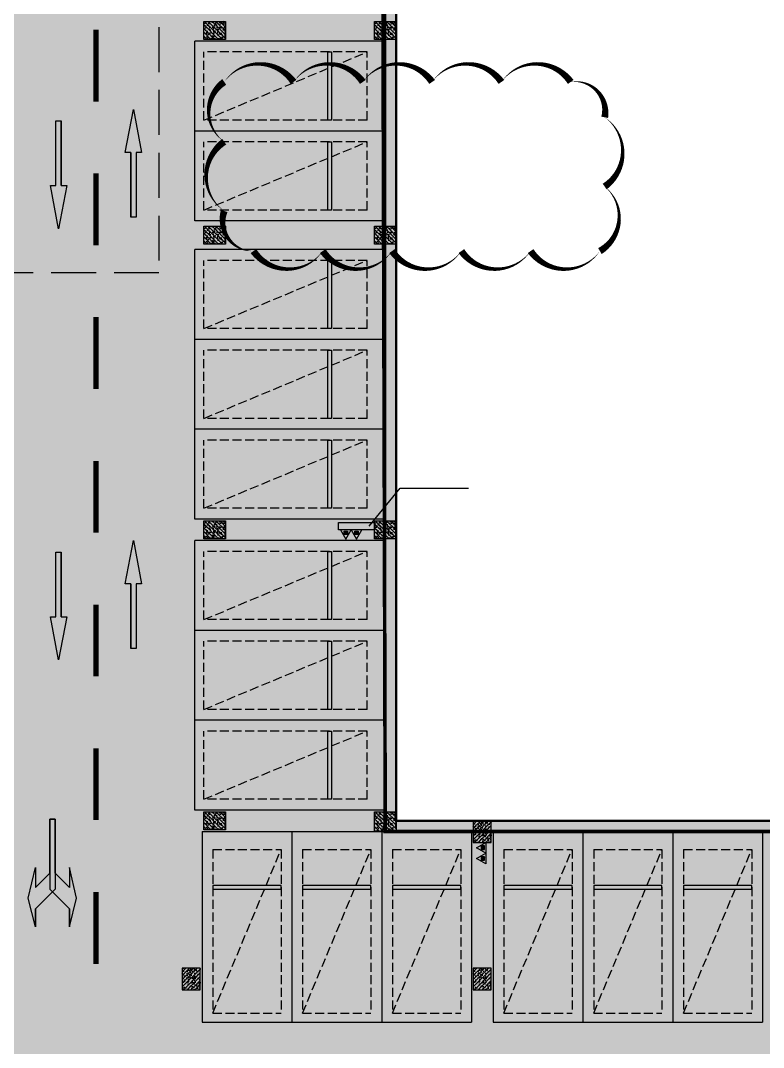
# Model space of a CAD drawing. Extents: x -1338203 to 1886333, y -530034 to 1031844.
# Drawn here: x 738606 to 759282, y 201521 to 230104 of the extents above; entities that cross this region are included whole.
import ezdxf

# ---------------------------------------------------------------- set-up
doc = ezdxf.new("R2010")
doc.units = 0
doc.header["$LTSCALE"] = 1000
doc.header["$MEASUREMENT"] = 0
doc.linetypes.add('$2$DASH', pattern=[0.35, 0.25, -0.1])
doc.linetypes.add('A-001-平面B2$0$__DASH', pattern=[0.35, 0.25, -0.1])
for name, color, linetype in [('$0$DIM_SYMB', 3, 'Continuous'), ('p-a-regular', 5, 'Continuous'), ('S001地下一墙柱$0$0S-CW-HATCH', 251, 'Continuous'), ('S001地下一墙柱$0$0S-CW-HATCH-UP', 251, 'Continuous'), ('S001地下一墙柱$0$S001地下一墙柱$0$0S-CC-LINE', 52, 'Continuous'), ('S001地下一墙柱$0$S001地下一墙柱$0$0S-CW-HATCH', 251, 'Continuous'), ('S001地下一墙柱$0$S001地下一墙柱$0$0S-CW-HATCH-UP', 251, 'Continuous'), ('中心线', 42, 'Continuous'), ('地面指向箭头', 7, 'Continuous'), ('负一层消火栓$0$0P-ACC-FH', 7, 'Continuous'), ('负一层消火栓$0$0P-DIM-FH', 3, 'Continuous'), ('负一层消火栓$0$0P-EQUIP-FH', 7, 'Continuous')]:
    doc.layers.add(name, color=color, linetype=linetype)
doc.layers.add('AAD-A-PROOF', color=30, linetype='Continuous', plot=False)
doc.layers.add('负一层消火栓$0$AAD-A-MODIFY_20230107', color=201, linetype='Continuous', plot=False)
doc.layers.add('p-a-regular-narrow', color=7, linetype='Continuous', true_color=0x9600ff)
doc.layers.add('p-a-wall', color=7, linetype='Continuous', lineweight=50)
doc.layers.add('p-h-walkable', color=7, linetype='Continuous', lineweight=70, true_color=0xf0f0f0)
pattern_1 = [(315, (751196.69, 205318.3), (53.033, 53.033), []), (320, (751196.69, 205318.3), (-18.8256, -215.178), [22.5, -247.5]), (265, (751196.7, 205318.3), (225.6576, 41.6254), [18, -198]), (10.4514, (751195.12, 205300.37), (206.8319, -173.5528), [19.122, -210.3426]), (316.1842, (751256.7, 205318.3), (-49.6557, -320.1723), [33.75, -371.25]), (6.6356, (751252.55, 205291.62), (292.2354, -280.3988), [28.683, -315.514]), (261.1842, (751256.7, 205318.3), (292.2356, -280.3986), [27, -297]), (291, (751241.69, 205288.3), (-120.7857, -179.0721), [22.5, -247.5]), (236, (751241.7, 205288.3), (217.545, -72.9946), [18, -198]), (341.4514, (751231.62, 205273.37), (96.7591, -252.0668), [19.122, -210.3426]), (307.5, (751196.69, 205318.3), (99.86816, -3.64796), [0, -195.6, 0, -201, 0, -198.75]), (277.5, (751196.69, 205318.3), (118.3235, -78.92086), [0, -114.6, 0, -191.1, 0, -75.75]), (237.5, (751196.69, 205385.2), (-6.76646, -160.14673), [0, -75, 0, -234, 0, -310.5]), (227.5, (751196.69, 205415.2), (30.0315, -174.95585), [0, -97.5, 0, -155.4, 0, -220.5])]
pattern_2 = [(315, (751196.69, 191418.294), (53.033, 53.033), []), (320, (751196.69, 191418.3), (-18.8256, -215.178), [22.5, -247.5]), (265, (751196.7, 191418.3), (225.6576, 41.6254), [18, -198]), (10.4514, (751195.12, 191400.36), (206.8319, -173.5528), [19.122, -210.3426]), (316.1842, (751256.7, 191418.3), (-49.6557, -320.1723), [33.75, -371.25]), (6.6356, (751252.55, 191391.6), (292.2354, -280.3988), [28.683, -315.514]), (261.1842, (751256.7, 191418.3), (292.2356, -280.3986), [27, -297]), (291, (751241.69, 191388.3), (-120.7857, -179.0721), [22.5, -247.5]), (236, (751241.7, 191388.3), (217.545, -72.9946), [18, -198]), (341.4514, (751231.62, 191373.37), (96.7591, -252.0668), [19.122, -210.3426]), (307.5, (751196.69, 191418.294), (99.86816, -3.64796), [0, -195.6, 0, -201, 0, -198.75]), (277.5, (751196.69, 191418.29), (118.3235, -78.92086), [0, -114.6, 0, -191.1, 0, -75.75]), (237.5, (751196.69, 191485.194), (-6.76646, -160.14673), [0, -75, 0, -234, 0, -310.5]), (227.5, (751196.69, 191515.2), (30.0315, -174.95585), [0, -97.5, 0, -155.4, 0, -220.5])]
pattern_3 = [(315, (755946.676, 205318.3), (53.033, 53.033), []), (320, (755946.68, 205318.3), (-18.8256, -215.178), [22.5, -247.5]), (265, (755946.68, 205318.3), (225.6576, 41.6254), [18, -198]), (10.4514, (755945.1, 205300.37), (206.8319, -173.5528), [19.122, -210.3426]), (316.1842, (756006.68, 205318.3), (-49.6557, -320.1723), [33.75, -371.25]), (6.6356, (756002.54, 205291.62), (292.2354, -280.3988), [28.683, -315.514]), (261.1842, (756006.68, 205318.3), (292.2356, -280.3986), [27, -297]), (291, (755991.68, 205288.3), (-120.7857, -179.0721), [22.5, -247.5]), (236, (755991.68, 205288.3), (217.545, -72.9946), [18, -198]), (341.4514, (755981.61, 205273.37), (96.7591, -252.0668), [19.122, -210.3426]), (307.5, (755946.676, 205318.3), (99.86816, -3.64796), [0, -195.6, 0, -201, 0, -198.75]), (277.5, (755946.68, 205318.3), (118.3235, -78.92086), [0, -114.6, 0, -191.1, 0, -75.75]), (237.5, (755946.68, 205385.2), (-6.76646, -160.14673), [0, -75, 0, -234, 0, -310.5]), (227.5, (755946.68, 205415.2), (30.0315, -174.95585), [0, -97.5, 0, -155.4, 0, -220.5])]
pattern_4 = [(315, (755946.676, 191418.294), (53.033, 53.033), []), (320, (755946.68, 191418.3), (-18.8256, -215.178), [22.5, -247.5]), (265, (755946.68, 191418.3), (225.6576, 41.6254), [18, -198]), (10.4514, (755945.1, 191400.36), (206.8319, -173.5528), [19.122, -210.3426]), (316.1842, (756006.68, 191418.3), (-49.6557, -320.1723), [33.75, -371.25]), (6.6356, (756002.54, 191391.6), (292.2354, -280.3988), [28.683, -315.514]), (261.1842, (756006.68, 191418.3), (292.2356, -280.3986), [27, -297]), (291, (755991.68, 191388.3), (-120.7857, -179.0721), [22.5, -247.5]), (236, (755991.68, 191388.3), (217.545, -72.9946), [18, -198]), (341.4514, (755981.61, 191373.37), (96.7591, -252.0668), [19.122, -210.3426]), (307.5, (755946.676, 191418.294), (99.86816, -3.64796), [0, -195.6, 0, -201, 0, -198.75]), (277.5, (755946.68, 191418.29), (118.3235, -78.92086), [0, -114.6, 0, -191.1, 0, -75.75]), (237.5, (755946.68, 191485.194), (-6.76646, -160.14673), [0, -75, 0, -234, 0, -310.5]), (227.5, (755946.68, 191515.2), (30.0315, -174.95585), [0, -97.5, 0, -155.4, 0, -220.5])]
pattern_5 = [(315, (751196.69, 199618.43), (53.033, 53.033), []), (320, (751196.69, 199618.43), (-18.8256, -215.178), [22.5, -247.5]), (265, (751196.7, 199618.43), (225.6576, 41.6254), [18, -198]), (10.4514, (751195.12, 199600.5), (206.8319, -173.5528), [19.122, -210.3426]), (316.1842, (751256.7, 199618.43), (-49.6557, -320.1723), [33.75, -371.25]), (6.6356, (751252.55, 199591.75), (292.2354, -280.3988), [28.683, -315.514]), (261.1842, (751256.7, 199618.43), (292.2356, -280.3986), [27, -297]), (291, (751241.69, 199588.43), (-120.7857, -179.0721), [22.5, -247.5]), (236, (751241.7, 199588.43), (217.545, -72.9946), [18, -198]), (341.4514, (751231.62, 199573.5), (96.7591, -252.0668), [19.122, -210.3426]), (307.5, (751196.69, 199618.43), (99.86816, -3.64796), [0, -195.6, 0, -201, 0, -198.75]), (277.5, (751196.69, 199618.43), (118.3235, -78.92086), [0, -114.6, 0, -191.1, 0, -75.75]), (237.5, (751196.69, 199685.33), (-6.76646, -160.14673), [0, -75, 0, -234, 0, -310.5]), (227.5, (751196.69, 199715.33), (30.0315, -174.95585), [0, -97.5, 0, -155.4, 0, -220.5])]
pattern_6 = [(315, (755946.676, 199618.43), (53.033, 53.033), []), (320, (755946.68, 199618.43), (-18.8256, -215.178), [22.5, -247.5]), (265, (755946.68, 199618.43), (225.6576, 41.6254), [18, -198]), (10.4514, (755945.1, 199600.5), (206.8319, -173.5528), [19.122, -210.3426]), (316.1842, (756006.68, 199618.43), (-49.6557, -320.1723), [33.75, -371.25]), (6.6356, (756002.54, 199591.75), (292.2354, -280.3988), [28.683, -315.514]), (261.1842, (756006.68, 199618.43), (292.2356, -280.3986), [27, -297]), (291, (755991.68, 199588.43), (-120.7857, -179.0721), [22.5, -247.5]), (236, (755991.68, 199588.43), (217.545, -72.9946), [18, -198]), (341.4514, (755981.61, 199573.5), (96.7591, -252.0668), [19.122, -210.3426]), (307.5, (755946.676, 199618.43), (99.86816, -3.64796), [0, -195.6, 0, -201, 0, -198.75]), (277.5, (755946.68, 199618.43), (118.3235, -78.92086), [0, -114.6, 0, -191.1, 0, -75.75]), (237.5, (755946.68, 199685.33), (-6.76646, -160.14673), [0, -75, 0, -234, 0, -310.5]), (227.5, (755946.68, 199715.33), (30.0315, -174.95585), [0, -97.5, 0, -155.4, 0, -220.5])]
pattern_7 = [(315, (751196.69, 191418.294), (53.033, 53.033), []), (320, (751196.69, 191418.3), (-18.8256, -215.178), [22.5, -247.5]), (265, (751196.7, 191418.3), (225.6576, 41.6254), [18, -198]), (10.4514, (751195.12, 191400.36), (206.8319, -173.5528), [19.122, -210.3426]), (316.1842, (751256.7, 191418.3), (-49.6557, -320.1723), [33.75, -371.25]), (6.6356, (751252.55, 191391.6), (292.2354, -280.3988), [28.683, -315.514]), (261.1842, (751256.7, 191418.3), (292.2356, -280.3986), [27, -297]), (291, (751241.69, 191388.3), (-120.7857, -179.0721), [22.5, -247.5]), (236, (751241.7, 191388.3), (217.545, -72.9946), [18, -198]), (341.4514, (751231.62, 191373.37), (96.7591, -252.0668), [19.122, -210.3426]), (307.5, (751196.69, 191418.294), (99.86816, -3.64796), [0, -195.6, 0, -201, 0, -198.75]), (277.5, (751196.69, 191418.29), (118.3235, -78.92086), [0, -114.6, 0, -191.1, 0, -75.75]), (237.5, (751196.69, 191485.194), (-6.76646, -160.14673), [0, -75, 0, -234, 0, -310.5]), (227.5, (751196.69, 191515.2), (30.0315, -174.95585), [0, -97.5, 0, -155.4, 0, -220.5])]
pattern_8 = [(315, (755946.676, 191418.294), (53.033, 53.033), []), (320, (755946.68, 191418.3), (-18.8256, -215.178), [22.5, -247.5]), (265, (755946.68, 191418.3), (225.6576, 41.6254), [18, -198]), (10.4514, (755945.1, 191400.36), (206.8319, -173.5528), [19.122, -210.3426]), (316.1842, (756006.68, 191418.3), (-49.6557, -320.1723), [33.75, -371.25]), (6.6356, (756002.54, 191391.6), (292.2354, -280.3988), [28.683, -315.514]), (261.1842, (756006.68, 191418.3), (292.2356, -280.3986), [27, -297]), (291, (755991.68, 191388.3), (-120.7857, -179.0721), [22.5, -247.5]), (236, (755991.68, 191388.3), (217.545, -72.9946), [18, -198]), (341.4514, (755981.61, 191373.37), (96.7591, -252.0668), [19.122, -210.3426]), (307.5, (755946.676, 191418.294), (99.86816, -3.64796), [0, -195.6, 0, -201, 0, -198.75]), (277.5, (755946.68, 191418.29), (118.3235, -78.92086), [0, -114.6, 0, -191.1, 0, -75.75]), (237.5, (755946.68, 191485.194), (-6.76646, -160.14673), [0, -75, 0, -234, 0, -310.5]), (227.5, (755946.68, 191515.2), (30.0315, -174.95585), [0, -97.5, 0, -155.4, 0, -220.5])]
pattern_9 = [(315, (751196.69, 183318.294), (53.033, 53.033), []), (320, (751196.69, 183318.3), (-18.8256, -215.178), [22.5, -247.5]), (265, (751196.7, 183318.3), (225.6576, 41.6254), [18, -198]), (10.4514, (751195.12, 183300.36), (206.8319, -173.5528), [19.122, -210.3426]), (316.1842, (751256.7, 183318.3), (-49.6557, -320.1723), [33.75, -371.25]), (6.6356, (751252.55, 183291.6), (292.2354, -280.3988), [28.683, -315.514]), (261.1842, (751256.7, 183318.3), (292.2356, -280.3986), [27, -297]), (291, (751241.69, 183288.3), (-120.7857, -179.0721), [22.5, -247.5]), (236, (751241.7, 183288.3), (217.545, -72.9946), [18, -198]), (341.4514, (751231.62, 183273.37), (96.7591, -252.0668), [19.122, -210.3426]), (307.5, (751196.69, 183318.294), (99.86816, -3.64796), [0, -195.6, 0, -201, 0, -198.75]), (277.5, (751196.69, 183318.29), (118.3235, -78.92086), [0, -114.6, 0, -191.1, 0, -75.75]), (237.5, (751196.69, 183385.194), (-6.76646, -160.14673), [0, -75, 0, -234, 0, -310.5]), (227.5, (751196.69, 183415.2), (30.0315, -174.95585), [0, -97.5, 0, -155.4, 0, -220.5])]
pattern_10 = [(315, (755946.676, 183318.294), (53.033, 53.033), []), (320, (755946.68, 183318.3), (-18.8256, -215.178), [22.5, -247.5]), (265, (755946.68, 183318.3), (225.6576, 41.6254), [18, -198]), (10.4514, (755945.1, 183300.36), (206.8319, -173.5528), [19.122, -210.3426]), (316.1842, (756006.68, 183318.3), (-49.6557, -320.1723), [33.75, -371.25]), (6.6356, (756002.54, 183291.6), (292.2354, -280.3988), [28.683, -315.514]), (261.1842, (756006.68, 183318.3), (292.2356, -280.3986), [27, -297]), (291, (755991.68, 183288.3), (-120.7857, -179.0721), [22.5, -247.5]), (236, (755991.68, 183288.3), (217.545, -72.9946), [18, -198]), (341.4514, (755981.61, 183273.37), (96.7591, -252.0668), [19.122, -210.3426]), (307.5, (755946.676, 183318.294), (99.86816, -3.64796), [0, -195.6, 0, -201, 0, -198.75]), (277.5, (755946.68, 183318.29), (118.3235, -78.92086), [0, -114.6, 0, -191.1, 0, -75.75]), (237.5, (755946.68, 183385.194), (-6.76646, -160.14673), [0, -75, 0, -234, 0, -310.5]), (227.5, (755946.68, 183415.2), (30.0315, -174.95585), [0, -97.5, 0, -155.4, 0, -220.5])]
pattern_11 = [(315, (751196.69, 183318.294), (53.033, 53.033), []), (320, (751196.69, 183318.3), (-18.8256, -215.178), [22.5, -247.5]), (265, (751196.7, 183318.3), (225.6576, 41.6254), [18, -198]), (10.4514, (751195.12, 183300.36), (206.8319, -173.5528), [19.122, -210.3426]), (316.1842, (751256.7, 183318.3), (-49.6557, -320.1723), [33.75, -371.25]), (6.6356, (751252.55, 183291.6), (292.2354, -280.3988), [28.683, -315.514]), (261.1842, (751256.7, 183318.3), (292.2356, -280.3986), [27, -297]), (291, (751241.69, 183288.3), (-120.7857, -179.0721), [22.5, -247.5]), (236, (751241.7, 183288.3), (217.545, -72.9946), [18, -198]), (341.4514, (751231.62, 183273.37), (96.7591, -252.0668), [19.122, -210.3426]), (307.5, (751196.69, 183318.294), (99.86816, -3.64796), [0, -195.6, 0, -201, 0, -198.75]), (277.5, (751196.69, 183318.29), (118.3235, -78.92086), [0, -114.6, 0, -191.1, 0, -75.75]), (237.5, (751196.69, 183385.194), (-6.76646, -160.14673), [0, -75, 0, -234, 0, -310.5]), (227.5, (751196.69, 183415.2), (30.0315, -174.95585), [0, -97.5, 0, -155.4, 0, -220.5])]
pattern_12 = [(315, (755946.676, 183318.294), (53.033, 53.033), []), (320, (755946.68, 183318.3), (-18.8256, -215.178), [22.5, -247.5]), (265, (755946.68, 183318.3), (225.6576, 41.6254), [18, -198]), (10.4514, (755945.1, 183300.36), (206.8319, -173.5528), [19.122, -210.3426]), (316.1842, (756006.68, 183318.3), (-49.6557, -320.1723), [33.75, -371.25]), (6.6356, (756002.54, 183291.6), (292.2354, -280.3988), [28.683, -315.514]), (261.1842, (756006.68, 183318.3), (292.2356, -280.3986), [27, -297]), (291, (755991.68, 183288.3), (-120.7857, -179.0721), [22.5, -247.5]), (236, (755991.68, 183288.3), (217.545, -72.9946), [18, -198]), (341.4514, (755981.61, 183273.37), (96.7591, -252.0668), [19.122, -210.3426]), (307.5, (755946.676, 183318.294), (99.86816, -3.64796), [0, -195.6, 0, -201, 0, -198.75]), (277.5, (755946.68, 183318.29), (118.3235, -78.92086), [0, -114.6, 0, -191.1, 0, -75.75]), (237.5, (755946.68, 183385.194), (-6.76646, -160.14673), [0, -75, 0, -234, 0, -310.5]), (227.5, (755946.68, 183415.2), (30.0315, -174.95585), [0, -97.5, 0, -155.4, 0, -220.5])]

# ---------------------------------------------------------------- blocks, each defined once
blk = doc.blocks.new('负一层消火栓$0$$TwtSys$00000546')
h = blk.add_hatch()
h.set_pattern_fill('ANSI31', color=256, scale=200, style=0)
h.set_pattern_definition([(45, (-38543.802, -6670.83), (-17.67767, 17.67767), [])])
h.paths.add_polyline_path([(-65, 174), (65, 174), (65, 44), (-65, 44)])
for points in [[(0, 344), (-198, 0), (198, 0)], [(-65, 174), (65, 174), (65, 44), (-65, 44)]]:
    blk.add_lwpolyline(points, close=True)
blk = doc.blocks.new('负一层消火栓')
at = {"layer": '负一层消火栓$0$0P-ACC-FH', "elevation": 0}
blk.add_lwpolyline([(-18909, -90960), (-18909, -90760), (-17909, -90760), (-17909, -90960)], close=True, dxfattribs=at)
at = {"layer": '负一层消火栓$0$0P-DIM-FH'}
for p, q in [((-18059, -90860, 800), (-17196, -89798, 800)), ((-17196, -89798, 800), (-15294, -89798, 800))]:
    blk.add_line(p, q, dxfattribs=at)
at = {"layer": '负一层消火栓$0$AAD-A-MODIFY_20230107', "color": 4}
blk.add_lwpolyline([(-22091, -78494, 0, 193, -0.520567), (-20162, -78494, 0, 193, -0.520567), (-18233, -78494, 0, 193, -0.520567), (-16305, -78494, 0, 193, -0.520567), (-14376, -78494, 0, 193, -0.520567), (-12447, -78494, 0, 193, -0.520567), (-11502, -79478, 0, 193, -0.520567), (-11502, -81406, 0, 193, -0.520567), (-11635, -83202, 0, 193, -0.520567), (-13564, -83202, 0, 193, -0.520567), (-15492, -83202, 0, 193, -0.520567), (-17421, -83202, 0, 193, -0.520567), (-19350, -83202, 0, 193, -0.520567), (-21278, -83202, 0, 193, -0.520567), (-22091, -82086, 0, 193, -0.520567), (-22091, -80157, 0, 193, -0.520567)], format="xyseb", close=True, dxfattribs=at)
at = {"layer": '负一层消火栓$0$0P-EQUIP-FH', "zscale": 0.75}
for p, xscale, yscale, rotation in [((-18708, -90960, 800), 0.75, 0.75, 180), ((-18410, -90960, 800), 0.75, 0.75, 180), ((-14810, -99809), -0.7500000000000013, 0.7500000000000013, 90), ((-14810, -100106), -0.7500000000000013, 0.7500000000000013, 90)]:
    blk.add_blockref('负一层消火栓$0$$TwtSys$00000546', p, dxfattribs=dict(at, xscale=xscale, yscale=yscale, rotation=rotation))
blk = doc.blocks.new('剖面位置')
at = {"layer": '$0$DIM_SYMB', "linetype": '$2$DASH', "ltscale": 5}
blk.add_lwpolyline([(-23908, 5282), (-23908, -83810), (-46125, -83810), (-46125, -260656)], dxfattribs=at)
blk.add_lwpolyline([(-23908, 5282), (-23908, -83810), (-46125, -83810), (-46125, -260656)], dxfattribs=at)
blk = doc.blocks.new('左转加右转')
at = {"layer": '地面指向箭头'}
for points in [[(3220885, 2465747), (3221085, 2466547), (3221085, 2466047), (3221635, 2465497), (3221635, 2463547), (3221485, 2463547), (3221485, 2465047), (3221085, 2465447), (3221085, 2464897)], [(3222235, 2465747), (3222035, 2466547), (3222035, 2466047), (3221485, 2465497), (3221485, 2463547), (3221635, 2463547), (3221635, 2465047), (3222035, 2465447), (3222035, 2464897)]]:
    blk.add_hatch(color=251, dxfattribs=at).paths.add_polyline_path(points)
at = {"layer": '地面指向箭头', "color": 251}
for points in [[(3221085, 2466547), (3220885, 2465747), (3221085, 2464897), (3221085, 2465447), (3221485, 2465047), (3221485, 2463547), (3221635, 2463547), (3221635, 2465497), (3221085, 2466047), (3221085, 2466547), (3221085, 2466047)], [(3222035, 2466547), (3222235, 2465747), (3222035, 2464897), (3222035, 2465447), (3221635, 2465047), (3221635, 2463547), (3221485, 2463547), (3221485, 2465497), (3222035, 2466047), (3222035, 2466547), (3222035, 2466047)]]:
    blk.add_lwpolyline(points, dxfattribs=at)
blk = doc.blocks.new('直行')
at = {"layer": '地面指向箭头'}
blk.add_hatch(color=251, dxfattribs=at).paths.add_polyline_path([(-29241, 4059962), (-29466, 4058762), (-29316, 4058762), (-29316, 4056961), (-29166, 4056961), (-29166, 4058762), (-29016, 4058762)])
at = {"layer": '地面指向箭头', "color": 251}
blk.add_lwpolyline([(-29316, 4058762), (-29316, 4056961), (-29316, 4058762), (-29316, 4058762), (-29466, 4058762), (-29241, 4059962), (-29016, 4058762), (-29166, 4058762), (-29166, 4056961), (-29316, 4056961), (-29316, 4056961)], dxfattribs=at)
blk = doc.blocks.new('A$C9cb663f1')
at = {"layer": '中心线', "color": 251, "const_width": 150}
for points in [[(328060, -131913), (328060, -133913)], [(328060, -135913), (328060, -137913)], [(328060, -139913), (328060, -141913)], [(328060, -143913), (328060, -145913)], [(328060, -147913), (328060, -149913)], [(328060, -151913), (328060, -153913)], [(328060, -155913), (328060, -157913)]]:
    blk.add_lwpolyline(points, dxfattribs=at)
at = {"layer": '地面指向箭头', "color": 251}
for p in [(358342, -4194095), (358342, -4206095)]:
    blk.add_blockref('直行', p, dxfattribs=at)
at = {"layer": '地面指向箭头', "color": 251, "rotation": 180}
for p in [(297778, 3922511), (297778, 3910511)]:
    blk.add_blockref('直行', p, dxfattribs=at)
at = {"layer": '地面指向箭头', "color": 251, "linetype": 'Continuous', "xscale": -1, "rotation": 180}
blk.add_blockref('左转加右转', (-2894713, 2309663), dxfattribs=at)

msp = doc.modelspace()

# ---------------------------------------------------------------- hatches: boundary and pattern name
at = {"layer": 'p-h-walkable', "ltscale": 0.002}
h = msp.add_hatch(color=256, dxfattribs=at)
h.dxf.hatch_style = 1
h.paths.add_polyline_path([(633826.6, 244460.7), (640276.6, 244575.6), (640576.6, 234544.8), (645576.7, 234544.6), (645576.7, 209278.9), (732355.9, 209029), (732355.1, 235229.9), (738506.7, 235229.9), (738506.6, 268838.9), (732734.3, 268838.9), (732734.3, 272898.9), (711963.1, 272898.9), (711963.1, 278984.7), (717256.7, 278984.7), (717256.7, 284049), (733571.6, 284135.6), (733996.6, 290449.1), (739216.6, 290449.1), (739766.6, 284299.1), (754626.6, 284299.1), (755296.6, 290449.1), (760516.6, 290449.1), (760816.6, 283049.1), (760816.3, 275879.2), (775122.6, 275879.2), (776006.6, 274138.9), (776006.6, 259429.1), (778716.6, 259429.1), (778716.6, 238849.1), (783416.6, 238849.1), (783416.6, 237229.1), (782066.6, 237229.1), (782066.6, 234429.1), (779546.6, 234429.1), (779546.6, 237129.1), (773916.6, 237129.1), (773916.6, 243229.1), (764306.6, 243225.6), (764306.6, 236639.1), (760766.6, 236639.1), (760766.6, 234429.1), (758246.6, 234429.1), (758246.6, 238649.1), (762116.6, 238649.1), (762116.6, 243225.6), (748656.6, 243225.6), (748756.3, 207529.1), (800106.6, 207528.9), (800206.7, 201639.7), (812908.2, 202239.1), (812576.6, 180449.3), (744206, 180449.3), (744206, 173439), (728556.7, 173439), (728556.6, 122289.1), (746356.6, 122289.1), (750916.6, 132325.6), (842896.6, 132325.6), (843211.6, 121345.6), (839116.6, 121345.6), (839116.6, 93449.1), (864906.6, 93449.1), (864906.6, 79694), (875856.6, 74929.1), (875856.6, 65749.1), (834560.6, 65749.1), (839142.9, 28436.3), (869465.5, 32160.2), (871163.4, 18334), (873704.3, 18646.1), (877328.9, 5540.2), (761876.2, -8638.5), (761133.2, 2082.3), (764950.9, 5291.5), (763253.1, 19116.3), (799242.7, 23536.1), (793807.6, 65749.1), (750756.6, 65749.1), (751556.6, 81645.6), (636016.6, 81645.6), (636016.6, 96345.6), (629416.6, 96345.6), (629416.6, 118203.2), (622306.6, 118203.2), (622286.6, 139083.2), (644406.6, 137003.2), (644406.6, 129968.2), (656656.6, 129968.2), (656406.6, 138083.2), (712156.6, 138083.2), (711856.6, 184449.1), (581811.6, 184349.1), (581826.6, 197199.1), (585876.6, 197449.1), (585976.6, 209279), (629226.6, 209578.9), (628926.8, 236145.4), (633826.6, 236145.6)])
at = {"layer": 'S001地下一墙柱$0$0S-CW-HATCH'}
h = msp.add_hatch(color=256, dxfattribs=at)
h.dxf.hatch_style = 1
h.paths.add_polyline_path([(749056.7, 232249), (749056.7, 207828.9), (800606.6, 207829.1), (800606.6, 201639.7), (800206.7, 201639.7), (800206.7, 207528.9), (748756.3, 207529.1), (748756.3, 232248.9)])
at = {"layer": 'S001地下一墙柱$0$0S-CW-HATCH-UP'}
h = msp.add_hatch(dxfattribs=at)
h.set_pattern_fill('钢筋混凝土', color=256, scale=30)
h.set_pattern_definition([(45, (-9296980.81, -620439.075), (-53.0330086, 53.0330086), []), (50, (-9296980.81, -620439.08), (215.1780548, -18.8256405), [22.5, -247.5]), (355, (-9296980.8, -620439.08), (-41.6254, 225.65764), [18, -198]), (100.4514, (-9296962.88, -620440.64), (173.5528145, 206.8318626), [19.122057, -210.3426336]), (46.1842, (-9296980.8, -620379.08), (320.1723146, -49.655704), [33.75, -371.25]), (96.6356, (-9296954.13, -620383.2), (280.398812, 292.235361), [28.683086, -315.5139]), (351.1842, (-9296980.8, -620379.08), (280.398584, 292.23558), [27, -297]), (21, (-9296950.81, -620394.08), (179.0721156, -120.7856672), [22.5, -247.5]), (326, (-9296950.8, -620394.08), (72.9945996, 217.5450135), [18, -198]), (71.4514, (-9296935.89, -620404.14), (252.0667886, 96.759149), [19.122057, -210.3426336]), (37.5, (-9296980.81, -620439.075), (3.6479566, 99.86815615), [0, -195.6, 0, -201, 0, -198.75]), (7.5, (-9296980.81, -620439.08), (78.9208612, 118.3235136), [0, -114.6, 0, -191.1, 0, -75.75]), (327.5, (-9297047.71, -620439.075), (160.14673085, -6.7664615), [0, -75, 0, -234, 0, -310.5]), (317.5, (-9297077.71, -620439.08), (174.9558508, 30.0314947), [0, -97.5, 0, -155.4, 0, -220.5])])
h.paths.add_polyline_path([(749056.7, 232249), (749056.7, 207828.9), (800606.6, 207829.1), (800606.6, 201639.7), (800206.7, 201639.7), (800206.7, 207528.9), (748756.3, 207529.1), (748756.3, 232248.9)])
at = {"layer": 'S001地下一墙柱$0$S001地下一墙柱$0$0S-CW-HATCH'}
h = msp.add_hatch(color=256, dxfattribs=at)
h.dxf.hatch_style = 1
h.paths.add_polyline_path([(744306.3, 230079.1), (744306.3, 229579.1), (743706.3, 229579.1), (743706.3, 230079.1)])
h = msp.add_hatch(color=256, dxfattribs=at)
h.dxf.hatch_style = 1
h.paths.add_polyline_path([(744306.3, 230079.1), (744306.3, 229579.1), (743706.3, 229579.1), (743706.3, 230079.1)])
h = msp.add_hatch(color=256, dxfattribs=at)
h.dxf.hatch_style = 1
h.paths.add_polyline_path([(749056.3, 230079.1), (749056.3, 229579.1), (748456.3, 229579.1), (748456.3, 230079.1)])
h = msp.add_hatch(color=256, dxfattribs=at)
h.dxf.hatch_style = 1
h.paths.add_polyline_path([(749056.3, 230079.1), (749056.3, 229579.1), (748456.3, 229579.1), (748456.3, 230079.1)])
h = msp.add_hatch(color=256, dxfattribs=at)
h.dxf.hatch_style = 1
h.paths.add_polyline_path([(744306.3, 224379.2), (744306.3, 223879.2), (743706.3, 223879.2), (743706.3, 224379.2)])
h = msp.add_hatch(color=256, dxfattribs=at)
h.dxf.hatch_style = 1
h.paths.add_polyline_path([(744306.3, 224379.2), (744306.3, 223879.2), (743706.3, 223879.2), (743706.3, 224379.2)])
h = msp.add_hatch(color=256, dxfattribs=at)
h.dxf.hatch_style = 1
h.paths.add_polyline_path([(749056.3, 224379.2), (749056.3, 223879.2), (748456.3, 223879.2), (748456.3, 224379.2)])
h = msp.add_hatch(color=256, dxfattribs=at)
h.dxf.hatch_style = 1
h.paths.add_polyline_path([(749056.3, 224379.2), (749056.3, 223879.2), (748456.3, 223879.2), (748456.3, 224379.2)])
h = msp.add_hatch(color=256, dxfattribs=at)
h.dxf.hatch_style = 1
h.paths.add_polyline_path([(744306.3, 216179.1), (744306.3, 215679.1), (743706.3, 215679.1), (743706.3, 216179.1)])
h = msp.add_hatch(color=256, dxfattribs=at)
h.dxf.hatch_style = 1
h.paths.add_polyline_path([(744306.3, 216179.1), (744306.3, 215679.1), (743706.3, 215679.1), (743706.3, 216179.1)])
h = msp.add_hatch(color=256, dxfattribs=at)
h.dxf.hatch_style = 1
h.paths.add_polyline_path([(744306.3, 216179.1), (744306.3, 215679.1), (743706.3, 215679.1), (743706.3, 216179.1)])
h = msp.add_hatch(color=256, dxfattribs=at)
h.dxf.hatch_style = 1
h.paths.add_polyline_path([(744306.3, 216179.1), (744306.3, 215679.1), (743706.3, 215679.1), (743706.3, 216179.1)])
h = msp.add_hatch(color=256, dxfattribs=at)
h.dxf.hatch_style = 1
h.paths.add_polyline_path([(749056.3, 216179.1), (749056.3, 215679.1), (748456.3, 215679.1), (748456.3, 216179.1)])
h = msp.add_hatch(color=256, dxfattribs=at)
h.dxf.hatch_style = 1
h.paths.add_polyline_path([(749056.3, 216179.1), (749056.3, 215679.1), (748456.3, 215679.1), (748456.3, 216179.1)])
h = msp.add_hatch(color=256, dxfattribs=at)
h.dxf.hatch_style = 1
h.paths.add_polyline_path([(749056.3, 216179.1), (749056.3, 215679.1), (748456.3, 215679.1), (748456.3, 216179.1)])
h = msp.add_hatch(color=256, dxfattribs=at)
h.dxf.hatch_style = 1
h.paths.add_polyline_path([(749056.3, 216179.1), (749056.3, 215679.1), (748456.3, 215679.1), (748456.3, 216179.1)])
h = msp.add_hatch(color=256, dxfattribs=at)
h.dxf.hatch_style = 1
h.paths.add_polyline_path([(744306.3, 208079.1), (744306.3, 207579.1), (743706.3, 207579.1), (743706.3, 208079.1)])
h = msp.add_hatch(color=256, dxfattribs=at)
h.dxf.hatch_style = 1
h.paths.add_polyline_path([(744306.3, 208079.1), (744306.3, 207579.1), (743706.3, 207579.1), (743706.3, 208079.1)])
h = msp.add_hatch(color=256, dxfattribs=at)
h.dxf.hatch_style = 1
h.paths.add_polyline_path([(744306.3, 208079.1), (744306.3, 207579.1), (743706.3, 207579.1), (743706.3, 208079.1)])
h = msp.add_hatch(color=256, dxfattribs=at)
h.dxf.hatch_style = 1
h.paths.add_polyline_path([(744306.3, 208079.1), (744306.3, 207579.1), (743706.3, 207579.1), (743706.3, 208079.1)])
h = msp.add_hatch(color=256, dxfattribs=at)
h.dxf.hatch_style = 1
h.paths.add_polyline_path([(749056.3, 208079.1), (749056.3, 207529.6), (748456.3, 207529.6), (748456.3, 208079.1)])
h = msp.add_hatch(color=256, dxfattribs=at)
h.dxf.hatch_style = 1
h.paths.add_polyline_path([(749056.3, 208079.1), (749056.3, 207529.6), (748456.3, 207529.6), (748456.3, 208079.1)])
h = msp.add_hatch(color=256, dxfattribs=at)
h.dxf.hatch_style = 1
h.paths.add_polyline_path([(749056.3, 208079.1), (749056.3, 207529.6), (748456.3, 207529.6), (748456.3, 208079.1)])
h = msp.add_hatch(color=256, dxfattribs=at)
h.dxf.hatch_style = 1
h.paths.add_polyline_path([(749056.3, 208079.1), (749056.3, 207529.6), (748456.3, 207529.6), (748456.3, 208079.1)])
h = msp.add_hatch(color=256, dxfattribs=at)
h.dxf.hatch_style = 1
h.paths.add_polyline_path([(751706.6, 207829.1), (751206.6, 207829.1), (751206.6, 207229.1), (751706.6, 207229.1)])
h = msp.add_hatch(color=256, dxfattribs=at)
h.dxf.hatch_style = 1
h.paths.add_polyline_path([(751706.6, 207829.1), (751206.6, 207829.1), (751206.6, 207229.1), (751706.6, 207229.1)])
h = msp.add_hatch(color=256, dxfattribs=at)
h.dxf.hatch_style = 1
h.paths.add_polyline_path([(743606.6, 203729.5), (743106.6, 203729.5), (743106.6, 203129.5), (743606.6, 203129.5)])
h = msp.add_hatch(color=256, dxfattribs=at)
h.dxf.hatch_style = 1
h.paths.add_polyline_path([(751706.6, 203729.1), (751206.6, 203729.1), (751206.6, 203129.1), (751706.6, 203129.1)])
at = {"layer": 'S001地下一墙柱$0$S001地下一墙柱$0$0S-CW-HATCH-UP'}
h = msp.add_hatch(dxfattribs=at)
h.set_pattern_fill('钢筋混凝土', color=256, scale=30, angle=-90)
h.set_pattern_definition(pattern_1)
h.paths.add_polyline_path([(744306.3, 230079.1), (744306.3, 229579.1), (743706.3, 229579.1), (743706.3, 230079.1)])
h = msp.add_hatch(dxfattribs=at)
h.set_pattern_fill('钢筋混凝土', color=256, scale=30, angle=-90)
h.set_pattern_definition(pattern_1)
h.paths.add_polyline_path([(744306.3, 230079.1), (744306.3, 229579.1), (743706.3, 229579.1), (743706.3, 230079.1)])
h = msp.add_hatch(dxfattribs=at)
h.set_pattern_fill('钢筋混凝土', color=256, scale=30, angle=-90)
h.set_pattern_definition(pattern_3)
h.paths.add_polyline_path([(749056.3, 230079.1), (749056.3, 229579.1), (748456.3, 229579.1), (748456.3, 230079.1)])
h = msp.add_hatch(dxfattribs=at)
h.set_pattern_fill('钢筋混凝土', color=256, scale=30, angle=-90)
h.set_pattern_definition(pattern_3)
h.paths.add_polyline_path([(749056.3, 230079.1), (749056.3, 229579.1), (748456.3, 229579.1), (748456.3, 230079.1)])
h = msp.add_hatch(dxfattribs=at)
h.set_pattern_fill('钢筋混凝土', color=256, scale=30, angle=-90)
h.set_pattern_definition(pattern_5)
h.paths.add_polyline_path([(744306.3, 224379.2), (744306.3, 223879.2), (743706.3, 223879.2), (743706.3, 224379.2)])
h = msp.add_hatch(dxfattribs=at)
h.set_pattern_fill('钢筋混凝土', color=256, scale=30, angle=-90)
h.set_pattern_definition(pattern_5)
h.paths.add_polyline_path([(744306.3, 224379.2), (744306.3, 223879.2), (743706.3, 223879.2), (743706.3, 224379.2)])
h = msp.add_hatch(dxfattribs=at)
h.set_pattern_fill('钢筋混凝土', color=256, scale=30, angle=-90)
h.set_pattern_definition(pattern_6)
h.paths.add_polyline_path([(749056.3, 224379.2), (749056.3, 223879.2), (748456.3, 223879.2), (748456.3, 224379.2)])
h = msp.add_hatch(dxfattribs=at)
h.set_pattern_fill('钢筋混凝土', color=256, scale=30, angle=-90)
h.set_pattern_definition(pattern_6)
h.paths.add_polyline_path([(749056.3, 224379.2), (749056.3, 223879.2), (748456.3, 223879.2), (748456.3, 224379.2)])
h = msp.add_hatch(dxfattribs=at)
h.set_pattern_fill('钢筋混凝土', color=256, scale=30, angle=-90)
h.set_pattern_definition(pattern_2)
h.paths.add_polyline_path([(744306.3, 216179.1), (744306.3, 215679.1), (743706.3, 215679.1), (743706.3, 216179.1)])
h = msp.add_hatch(dxfattribs=at)
h.set_pattern_fill('钢筋混凝土', color=256, scale=30, angle=-90)
h.set_pattern_definition(pattern_2)
h.paths.add_polyline_path([(744306.3, 216179.1), (744306.3, 215679.1), (743706.3, 215679.1), (743706.3, 216179.1)])
h = msp.add_hatch(dxfattribs=at)
h.set_pattern_fill('钢筋混凝土', color=256, scale=30, angle=-90)
h.set_pattern_definition(pattern_7)
h.paths.add_polyline_path([(744306.3, 216179.1), (744306.3, 215679.1), (743706.3, 215679.1), (743706.3, 216179.1)])
h = msp.add_hatch(dxfattribs=at)
h.set_pattern_fill('钢筋混凝土', color=256, scale=30, angle=-90)
h.set_pattern_definition(pattern_7)
h.paths.add_polyline_path([(744306.3, 216179.1), (744306.3, 215679.1), (743706.3, 215679.1), (743706.3, 216179.1)])
h = msp.add_hatch(dxfattribs=at)
h.set_pattern_fill('钢筋混凝土', color=256, scale=30, angle=-90)
h.set_pattern_definition(pattern_4)
h.paths.add_polyline_path([(749056.3, 216179.1), (749056.3, 215679.1), (748456.3, 215679.1), (748456.3, 216179.1)])
h = msp.add_hatch(dxfattribs=at)
h.set_pattern_fill('钢筋混凝土', color=256, scale=30, angle=-90)
h.set_pattern_definition(pattern_4)
h.paths.add_polyline_path([(749056.3, 216179.1), (749056.3, 215679.1), (748456.3, 215679.1), (748456.3, 216179.1)])
h = msp.add_hatch(dxfattribs=at)
h.set_pattern_fill('钢筋混凝土', color=256, scale=30, angle=-90)
h.set_pattern_definition(pattern_8)
h.paths.add_polyline_path([(749056.3, 216179.1), (749056.3, 215679.1), (748456.3, 215679.1), (748456.3, 216179.1)])
h = msp.add_hatch(dxfattribs=at)
h.set_pattern_fill('钢筋混凝土', color=256, scale=30, angle=-90)
h.set_pattern_definition(pattern_8)
h.paths.add_polyline_path([(749056.3, 216179.1), (749056.3, 215679.1), (748456.3, 215679.1), (748456.3, 216179.1)])
h = msp.add_hatch(dxfattribs=at)
h.set_pattern_fill('钢筋混凝土', color=256, scale=30, angle=-90)
h.set_pattern_definition(pattern_9)
h.paths.add_polyline_path([(744306.3, 208079.1), (744306.3, 207579.1), (743706.3, 207579.1), (743706.3, 208079.1)])
h = msp.add_hatch(dxfattribs=at)
h.set_pattern_fill('钢筋混凝土', color=256, scale=30, angle=-90)
h.set_pattern_definition(pattern_9)
h.paths.add_polyline_path([(744306.3, 208079.1), (744306.3, 207579.1), (743706.3, 207579.1), (743706.3, 208079.1)])
h = msp.add_hatch(dxfattribs=at)
h.set_pattern_fill('钢筋混凝土', color=256, scale=30, angle=-90)
h.set_pattern_definition(pattern_11)
h.paths.add_polyline_path([(744306.3, 208079.1), (744306.3, 207579.1), (743706.3, 207579.1), (743706.3, 208079.1)])
h = msp.add_hatch(dxfattribs=at)
h.set_pattern_fill('钢筋混凝土', color=256, scale=30, angle=-90)
h.set_pattern_definition(pattern_11)
h.paths.add_polyline_path([(744306.3, 208079.1), (744306.3, 207579.1), (743706.3, 207579.1), (743706.3, 208079.1)])
h = msp.add_hatch(dxfattribs=at)
h.set_pattern_fill('钢筋混凝土', color=256, scale=30, angle=-90)
h.set_pattern_definition(pattern_10)
h.paths.add_polyline_path([(749056.3, 208079.1), (749056.3, 207579.1), (748456.3, 207579.1), (748456.3, 208079.1)])
h = msp.add_hatch(dxfattribs=at)
h.set_pattern_fill('钢筋混凝土', color=256, scale=30, angle=-90)
h.set_pattern_definition(pattern_10)
h.paths.add_polyline_path([(749056.3, 208079.1), (749056.3, 207579.1), (748456.3, 207579.1), (748456.3, 208079.1)])
h = msp.add_hatch(dxfattribs=at)
h.set_pattern_fill('钢筋混凝土', color=256, scale=30, angle=-90)
h.set_pattern_definition(pattern_12)
h.paths.add_polyline_path([(749056.3, 208079.1), (749056.3, 207579.1), (748456.3, 207579.1), (748456.3, 208079.1)])
h = msp.add_hatch(dxfattribs=at)
h.set_pattern_fill('钢筋混凝土', color=256, scale=30, angle=-90)
h.set_pattern_definition(pattern_12)
h.paths.add_polyline_path([(749056.3, 208079.1), (749056.3, 207529.6), (748456.3, 207529.6), (748456.3, 208079.1)])
h = msp.add_hatch(dxfattribs=at)
h.set_pattern_fill('钢筋混凝土', color=256, scale=30)
h.set_pattern_definition([(45, (784017.33, 216780.8), (-53.03301, 53.03301), []), (50, (784017.33, 216780.8), (215.1781, -18.8256), [22.5, -247.5]), (355, (784017.33, 216780.8), (-41.6254, 225.6576), [18, -198]), (100.4514, (784035.26, 216779.23), (173.5528, 206.8319), [19.122, -210.3426]), (46.1842, (784017.33, 216840.8), (320.1723, -49.6557), [33.75, -371.25]), (96.6356, (784044, 216836.66), (280.3988, 292.2354), [28.683, -315.514]), (351.1842, (784017.33, 216840.8), (280.3986, 292.2356), [27, -297]), (21, (784047.33, 216825.8), (179.0721, -120.7857), [22.5, -247.5]), (326, (784047.33, 216825.8), (72.9946, 217.545), [18, -198]), (71.4514, (784062.25, 216815.74), (252.0668, 96.7591), [19.122, -210.3426]), (37.5, (784017.33, 216780.8), (3.64796, 99.86816), [0, -195.6, 0, -201, 0, -198.75]), (7.5, (784017.33, 216780.8), (78.92086, 118.3235), [0, -114.6, 0, -191.1, 0, -75.75]), (327.5, (783950.43, 216780.8), (160.14673, -6.76646), [0, -75, 0, -234, 0, -310.5]), (317.5, (783920.43, 216780.8), (174.95585, 30.0315), [0, -97.5, 0, -155.4, 0, -220.5])])
h.paths.add_polyline_path([(751706.6, 207829.1), (751206.6, 207829.1), (751206.6, 207229.1), (751706.6, 207229.1)])
h = msp.add_hatch(dxfattribs=at)
h.set_pattern_fill('钢筋混凝土', color=256, scale=30)
h.set_pattern_definition([(45, (784017.33, 216780.81), (-53.03301, 53.03301), []), (50, (784017.33, 216780.81), (215.1781, -18.8256), [22.5, -247.5]), (355, (784017.33, 216780.81), (-41.6254, 225.6576), [18, -198]), (100.4514, (784035.26, 216779.24), (173.5528, 206.8319), [19.122, -210.3426]), (46.1842, (784017.33, 216840.8), (320.1723, -49.6557), [33.75, -371.25]), (96.6356, (784044, 216836.67), (280.3988, 292.2354), [28.683, -315.514]), (351.1842, (784017.33, 216840.8), (280.3986, 292.2356), [27, -297]), (21, (784047.33, 216825.81), (179.0721, -120.7857), [22.5, -247.5]), (326, (784047.33, 216825.81), (72.9946, 217.545), [18, -198]), (71.4514, (784062.25, 216815.75), (252.0668, 96.7591), [19.122, -210.3426]), (37.5, (784017.33, 216780.81), (3.64796, 99.86816), [0, -195.6, 0, -201, 0, -198.75]), (7.5, (784017.33, 216780.81), (78.92086, 118.3235), [0, -114.6, 0, -191.1, 0, -75.75]), (327.5, (783950.43, 216780.81), (160.14673, -6.76646), [0, -75, 0, -234, 0, -310.5]), (317.5, (783920.43, 216780.81), (174.95585, 30.0315), [0, -97.5, 0, -155.4, 0, -220.5])])
h.paths.add_polyline_path([(751706.6, 207829.1), (751206.6, 207829.1), (751206.6, 207229.1), (751706.6, 207229.1)])
h = msp.add_hatch(dxfattribs=at)
h.set_pattern_fill('钢筋混凝土', color=256, scale=30)
h.set_pattern_definition([(45, (775917.33, 212681.19), (-53.03301, 53.03301), []), (50, (775917.33, 212681.19), (215.1781, -18.8256), [22.5, -247.5]), (355, (775917.33, 212681.2), (-41.6254, 225.6576), [18, -198]), (100.4514, (775935.26, 212679.62), (173.5528, 206.8319), [19.122, -210.3426]), (46.1842, (775917.33, 212741.2), (320.1723, -49.6557), [33.75, -371.25]), (96.6356, (775944, 212737.05), (280.3988, 292.2354), [28.683, -315.514]), (351.1842, (775917.33, 212741.2), (280.3986, 292.2356), [27, -297]), (21, (775947.33, 212726.19), (179.0721, -120.7857), [22.5, -247.5]), (326, (775947.33, 212726.2), (72.9946, 217.545), [18, -198]), (71.4514, (775962.25, 212716.13), (252.0668, 96.7591), [19.122, -210.3426]), (37.5, (775917.33, 212681.19), (3.64796, 99.86816), [0, -195.6, 0, -201, 0, -198.75]), (7.5, (775917.33, 212681.19), (78.92086, 118.3235), [0, -114.6, 0, -191.1, 0, -75.75]), (327.5, (775850.43, 212681.19), (160.14673, -6.76646), [0, -75, 0, -234, 0, -310.5]), (317.5, (775820.43, 212681.19), (174.95585, 30.0315), [0, -97.5, 0, -155.4, 0, -220.5])])
h.paths.add_polyline_path([(743606.6, 203729.5), (743106.6, 203729.5), (743106.6, 203129.5), (743606.6, 203129.5)])
h = msp.add_hatch(dxfattribs=at)
h.set_pattern_fill('钢筋混凝土', color=256, scale=30)
h.set_pattern_definition([(45, (784017.33, 212680.8), (-53.03301, 53.03301), []), (50, (784017.33, 212680.8), (215.1781, -18.8256), [22.5, -247.5]), (355, (784017.33, 212680.8), (-41.6254, 225.6576), [18, -198]), (100.4514, (784035.26, 212679.23), (173.5528, 206.8319), [19.122, -210.3426]), (46.1842, (784017.33, 212740.8), (320.1723, -49.6557), [33.75, -371.25]), (96.6356, (784044, 212736.66), (280.3988, 292.2354), [28.683, -315.514]), (351.1842, (784017.33, 212740.8), (280.3986, 292.2356), [27, -297]), (21, (784047.33, 212725.8), (179.0721, -120.7857), [22.5, -247.5]), (326, (784047.33, 212725.8), (72.9946, 217.545), [18, -198]), (71.4514, (784062.25, 212715.74), (252.0668, 96.7591), [19.122, -210.3426]), (37.5, (784017.33, 212680.8), (3.64796, 99.86816), [0, -195.6, 0, -201, 0, -198.75]), (7.5, (784017.33, 212680.8), (78.92086, 118.3235), [0, -114.6, 0, -191.1, 0, -75.75]), (327.5, (783950.43, 212680.8), (160.14673, -6.76646), [0, -75, 0, -234, 0, -310.5]), (317.5, (783920.43, 212680.8), (174.95585, 30.0315), [0, -97.5, 0, -155.4, 0, -220.5])])
h.paths.add_polyline_path([(751706.6, 203729.1), (751206.6, 203729.1), (751206.6, 203129.1), (751706.6, 203129.1)])

# ---------------------------------------------------------------- linework, layer by layer
for p, q in [((748756.6, 229529), (743456.6, 229529)), ((743456.6, 227029), (743456.6, 229529)), ((748756.6, 227029), (748756.6, 229529)), ((748756.6, 227029), (743456.6, 227029)), ((748756.7, 227029), (743456.7, 227029)), ((743456.7, 224529), (743456.7, 227029)), ((748756.7, 224529), (748756.7, 227029)), ((748756.7, 224529), (743456.7, 224529)), ((748756.6, 223729), (743456.6, 223729)), ((743456.6, 221229), (743456.6, 223729)), ((748756.6, 221229), (748756.6, 223729)), ((748756.6, 221229), (743456.6, 221229)), ((748756.7, 221229), (743456.7, 221229)), ((743456.7, 218729), (743456.7, 221229)), ((748756.7, 218729), (748756.7, 221229)), ((748756.7, 218729), (743456.7, 218729)), ((748756.9, 218729), (743456.9, 218729)), ((743456.9, 216229), (743456.9, 218729)), ((748756.9, 216229), (748756.9, 218729)), ((748756.9, 216229), (743456.9, 216229)), ((748757, 215629), (743457, 215629)), ((743457, 213129), (743457, 215629)), ((748757, 213129), (748757, 215629)), ((748757, 213129), (743457, 213129)), ((743457, 210629), (743457, 213129)), ((748757, 213129), (743457, 213129)), ((748757, 210629), (748757, 213129)), ((748756.8, 210629), (743456.8, 210629)), ((743456.8, 208129), (743456.8, 210629)), ((748757, 210629), (743457, 210629)), ((748756.8, 208129), (748756.8, 210629)), ((748756.8, 208129), (743456.8, 208129)), ((743656.5, 207529.6), (743656.5, 202229.6)), ((743656.5, 207529.6), (746156.5, 207529.6)), ((746156.5, 207529.6), (746156.5, 202229.6)), ((746156.5, 207529.6), (746156.5, 202229.6)), ((746156.5, 207529.6), (748656.5, 207529.6)), ((748656.5, 207529.6), (748656.5, 202229.6)), ((748656.5, 207529.6), (748656.5, 202229.6)), ((748656.5, 207529.6), (751156.5, 207529.6)), ((751156.5, 207529.6), (751156.5, 202229.6)), ((751756.5, 207529.2), (751756.5, 202229.2)), ((751756.5, 207529.2), (754256.5, 207529.2)), ((754256.5, 207529.2), (754256.5, 202229.2)), ((754256.5, 207529.2), (754256.5, 202229.2)), ((754256.5, 207529.2), (756756.5, 207529.2)), ((756756.5, 207529.2), (756756.5, 202229.2)), ((756756.5, 207529.2), (756756.5, 202229.2)), ((756756.5, 207529.2), (759256.5, 207529.2)), ((759256.5, 207529.2), (759256.5, 202229.2)), ((743656.5, 202229.6), (746156.5, 202229.6)), ((746156.5, 202229.6), (748656.5, 202229.6)), ((748656.5, 202229.6), (751156.5, 202229.6)), ((751756.5, 202229.2), (754256.5, 202229.2)), ((754256.5, 202229.2), (756756.5, 202229.2)), ((756756.5, 202229.2), (759256.5, 202229.2))]:
    msp.add_line(p, q)
at = {"linetype": 'A-001-平面B2$0$__DASH'}
for p, q in [((743706.6, 227329), (743706.6, 229229)), ((748256.6, 229229), (743706.6, 229229)), ((748256.6, 227329), (748256.6, 229229)), ((748256.6, 227329), (743706.6, 227329)), ((743706.7, 224829), (743706.7, 226729)), ((748256.7, 226729), (743706.7, 226729)), ((748256.7, 224829), (748256.7, 226729)), ((748256.7, 224829), (743706.7, 224829)), ((743706.6, 221529), (743706.6, 223429)), ((748256.6, 223429), (743706.6, 223429)), ((748256.6, 221529), (748256.6, 223429)), ((748256.6, 221529), (743706.6, 221529)), ((743706.7, 219029), (743706.7, 220929)), ((748256.7, 220929), (743706.7, 220929)), ((748256.7, 219029), (748256.7, 220929)), ((748256.7, 219029), (743706.7, 219029)), ((743706.9, 216529), (743706.9, 218429)), ((748256.9, 218429), (743706.9, 218429)), ((748256.9, 216529), (748256.9, 218429)), ((748256.9, 216529), (743706.9, 216529)), ((743707, 213429), (743707, 215329)), ((748257, 215329), (743707, 215329)), ((748257, 213429), (748257, 215329)), ((748257, 213429), (743707, 213429)), ((743707, 210929), (743707, 212829)), ((748257, 212829), (743707, 212829)), ((748257, 210929), (748257, 212829)), ((748257, 210929), (743707, 210929)), ((743706.8, 208429), (743706.8, 210329)), ((748256.8, 210329), (743706.8, 210329)), ((748256.8, 208429), (748256.8, 210329)), ((748256.8, 208429), (743706.8, 208429)), ((743956.5, 207029.6), (745856.5, 207029.6)), ((743956.5, 207029.6), (743956.5, 202479.6)), ((745856.5, 207029.6), (745856.5, 202479.6)), ((746456.5, 207029.6), (748356.5, 207029.6)), ((746456.5, 207029.6), (746456.5, 202479.6)), ((748356.5, 207029.6), (748356.5, 202479.6)), ((748956.5, 207029.6), (750856.5, 207029.6)), ((748956.5, 207029.6), (748956.5, 202479.6)), ((750856.5, 207029.6), (750856.5, 202479.6)), ((752056.5, 207029.2), (753956.5, 207029.2)), ((752056.5, 207029.2), (752056.5, 202479.2)), ((753956.5, 207029.2), (753956.5, 202479.2)), ((754556.5, 207029.2), (756456.5, 207029.2)), ((754556.5, 207029.2), (754556.5, 202479.2)), ((756456.5, 207029.2), (756456.5, 202479.2)), ((757056.5, 207029.2), (758956.5, 207029.2)), ((757056.5, 207029.2), (757056.5, 202479.2)), ((758956.5, 207029.2), (758956.5, 202479.2)), ((743956.5, 202479.6), (745856.5, 202479.6)), ((746456.5, 202479.6), (748356.5, 202479.6)), ((748956.5, 202479.6), (750856.5, 202479.6)), ((752056.5, 202479.2), (753956.5, 202479.2)), ((754556.5, 202479.2), (756456.5, 202479.2)), ((757056.5, 202479.2), (758956.5, 202479.2))]:
    msp.add_line(p, q, dxfattribs=at)
for points in [[(743706.6, 227329), (748256.6, 229229)], [(743706.7, 224829), (748256.7, 226729)], [(743706.6, 221529), (748256.6, 223429)], [(743706.7, 219029), (748256.7, 220929)], [(743706.9, 216529), (748256.9, 218429)], [(743707, 213429), (748257, 215329)], [(743707, 210929), (748257, 212829)], [(743706.8, 208429), (748256.8, 210329)], [(743956.5, 202479.6), (745856.5, 207029.6)], [(746456.5, 202479.6), (748356.5, 207029.6)], [(748956.5, 202479.6), (750856.5, 207029.6)], [(752056.5, 202479.2), (753956.5, 207029.2)], [(754556.5, 202479.2), (756456.5, 207029.2)], [(757056.5, 202479.2), (758956.5, 207029.2)]]:
    msp.add_lwpolyline(points, dxfattribs=at)
for points in [[(747256.6, 229229), (747256.6, 227329), (747156.6, 227329), (747156.6, 229229)], [(747256.7, 226729), (747256.7, 224829), (747156.7, 224829), (747156.7, 226729)], [(747256.6, 223429), (747256.6, 221529), (747156.6, 221529), (747156.6, 223429)], [(747256.7, 220929), (747256.7, 219029), (747156.7, 219029), (747156.7, 220929)], [(747256.9, 218429), (747256.9, 216529), (747156.9, 216529), (747156.9, 218429)], [(747257, 215329), (747257, 213429), (747157, 213429), (747157, 215329)], [(747257, 212829), (747257, 210929), (747157, 210929), (747157, 212829)], [(747256.8, 210329), (747256.8, 208429), (747156.8, 208429), (747156.8, 210329)], [(745856.5, 206029.6), (743956.5, 206029.6), (743956.5, 205929.6), (745856.5, 205929.6)], [(748356.5, 206029.6), (746456.5, 206029.6), (746456.5, 205929.6), (748356.5, 205929.6)], [(750856.5, 206029.6), (748956.5, 206029.6), (748956.5, 205929.6), (750856.5, 205929.6)], [(753956.5, 206029.2), (752056.5, 206029.2), (752056.5, 205929.2), (753956.5, 205929.2)], [(756456.5, 206029.2), (754556.5, 206029.2), (754556.5, 205929.2), (756456.5, 205929.2)], [(758956.5, 206029.2), (757056.5, 206029.2), (757056.5, 205929.2), (758956.5, 205929.2)]]:
    msp.add_lwpolyline(points, close=True)
at = {"layer": 'p-a-regular', "ltscale": 0.002, "const_width": 1000}
for points in [[(748256.6, 228279), (743706.6, 228279)], [(748256.7, 225779), (743706.7, 225779)], [(748256.6, 222479), (743706.6, 222479)], [(748256.9, 217479), (743706.9, 217479)], [(748257, 214379), (743707, 214379)], [(748256.8, 209379), (743706.8, 209379)], [(744906.5, 207029.6), (744906.5, 202479.6)], [(749906.5, 207029.6), (749906.5, 202479.6)], [(753006.5, 207029.2), (753006.5, 202479.2)], [(758006.5, 207029.2), (758006.5, 202479.2)]]:
    msp.add_lwpolyline(points, dxfattribs=at)
at = {"layer": 'p-a-regular-narrow', "ltscale": 0.002, "const_width": 1000}
for points in [[(748256.7, 219979), (743706.7, 219979)], [(748257, 211879), (743707, 211879)], [(747406.5, 207029.6), (747406.5, 202479.6)], [(755506.5, 207029.2), (755506.5, 202479.2)]]:
    msp.add_lwpolyline(points, dxfattribs=at)
at = {"layer": 'p-a-wall', "elevation": 0, "flags": 128}
msp.add_lwpolyline([(749056.7, 232249), (749056.7, 207828.9), (800606.6, 207829.1), (800606.6, 201639.7), (800206.7, 201639.7), (800206.7, 207528.9), (748756.3, 207529.1), (748756.3, 232248.9)], close=True, dxfattribs=at)
at = {"layer": 'p-h-walkable', "ltscale": 0.002, "const_width": 100}
msp.add_lwpolyline([(778716.6, 259429.1), (778716.6, 238849.1), (783416.6, 238849.1), (783416.6, 237229.1), (782066.6, 237229.1), (782066.6, 234429.1), (779546.6, 234429.1), (779546.6, 237129.1), (773916.6, 237129.1), (773916.6, 243229.1), (764306.6, 243225.6), (764306.6, 236639.1), (760766.6, 236639.1), (760766.6, 234429.1), (758246.6, 234429.1), (758246.6, 238649.1), (762116.6, 238649.1), (762116.6, 243225.6), (748656.6, 243225.6), (748756.3, 207529.1), (800106.6, 207528.9)], dxfattribs=at)
at = {"layer": 'S001地下一墙柱$0$S001地下一墙柱$0$0S-CC-LINE'}
for points in [[(744306.3, 230079.1), (744306.3, 229579.1), (743706.3, 229579.1), (743706.3, 230079.1)], [(744306.3, 230079.1), (744306.3, 229579.1), (743706.3, 229579.1), (743706.3, 230079.1)], [(749056.3, 230079.1), (749056.3, 229579.1), (748456.3, 229579.1), (748456.3, 230079.1)], [(749056.3, 230079.1), (749056.3, 229579.1), (748456.3, 229579.1), (748456.3, 230079.1)], [(744306.3, 224379.2), (744306.3, 223879.2), (743706.3, 223879.2), (743706.3, 224379.2)], [(744306.3, 224379.2), (744306.3, 223879.2), (743706.3, 223879.2), (743706.3, 224379.2)], [(749056.3, 224379.2), (749056.3, 223879.2), (748456.3, 223879.2), (748456.3, 224379.2)], [(749056.3, 224379.2), (749056.3, 223879.2), (748456.3, 223879.2), (748456.3, 224379.2)], [(744306.3, 216179.1), (744306.3, 215679.1), (743706.3, 215679.1), (743706.3, 216179.1)], [(744306.3, 216179.1), (744306.3, 215679.1), (743706.3, 215679.1), (743706.3, 216179.1)], [(744306.3, 216179.1), (744306.3, 215679.1), (743706.3, 215679.1), (743706.3, 216179.1)], [(744306.3, 216179.1), (744306.3, 215679.1), (743706.3, 215679.1), (743706.3, 216179.1)], [(749056.3, 216179.1), (749056.3, 215679.1), (748456.3, 215679.1), (748456.3, 216179.1)], [(749056.3, 216179.1), (749056.3, 215679.1), (748456.3, 215679.1), (748456.3, 216179.1)], [(749056.3, 216179.1), (749056.3, 215679.1), (748456.3, 215679.1), (748456.3, 216179.1)], [(749056.3, 216179.1), (749056.3, 215679.1), (748456.3, 215679.1), (748456.3, 216179.1)], [(744306.3, 208079.1), (744306.3, 207579.1), (743706.3, 207579.1), (743706.3, 208079.1)], [(744306.3, 208079.1), (744306.3, 207579.1), (743706.3, 207579.1), (743706.3, 208079.1)], [(744306.3, 208079.1), (744306.3, 207579.1), (743706.3, 207579.1), (743706.3, 208079.1)], [(744306.3, 208079.1), (744306.3, 207579.1), (743706.3, 207579.1), (743706.3, 208079.1)], [(749056.3, 208079.1), (749056.3, 207529.6), (748456.3, 207529.6), (748456.3, 208079.1)], [(749056.3, 208079.1), (749056.3, 207529.6), (748456.3, 207529.6), (748456.3, 208079.1)], [(749056.3, 208079.1), (749056.3, 207529.6), (748456.3, 207529.6), (748456.3, 208079.1)], [(749056.3, 208079.1), (749056.3, 207529.6), (748456.3, 207529.6), (748456.3, 208079.1)], [(751706.6, 207829.1), (751206.6, 207829.1), (751206.6, 207229.1), (751706.6, 207229.1)], [(751706.6, 207829.1), (751206.6, 207829.1), (751206.6, 207229.1), (751706.6, 207229.1)], [(743606.6, 203729.5), (743106.6, 203729.5), (743106.6, 203129.5), (743606.6, 203129.5)], [(751706.6, 203729.1), (751206.6, 203729.1), (751206.6, 203129.1), (751706.6, 203129.1)]]:
    msp.add_lwpolyline(points, close=True, dxfattribs=at)

# ---------------------------------------------------------------- block references
at = {"ltscale": 0.002}
for name, p in [('负一层消火栓', (766365.4, 306889.1)), ('A$C9cb663f1', (412646.2, 361761.3))]:
    msp.add_blockref(name, p, dxfattribs=at)
at = {"layer": 'AAD-A-PROOF'}
msp.add_blockref('剖面位置', (766365.4, 306889.1), dxfattribs=at)

doc.saveas('drawing.dxf')
